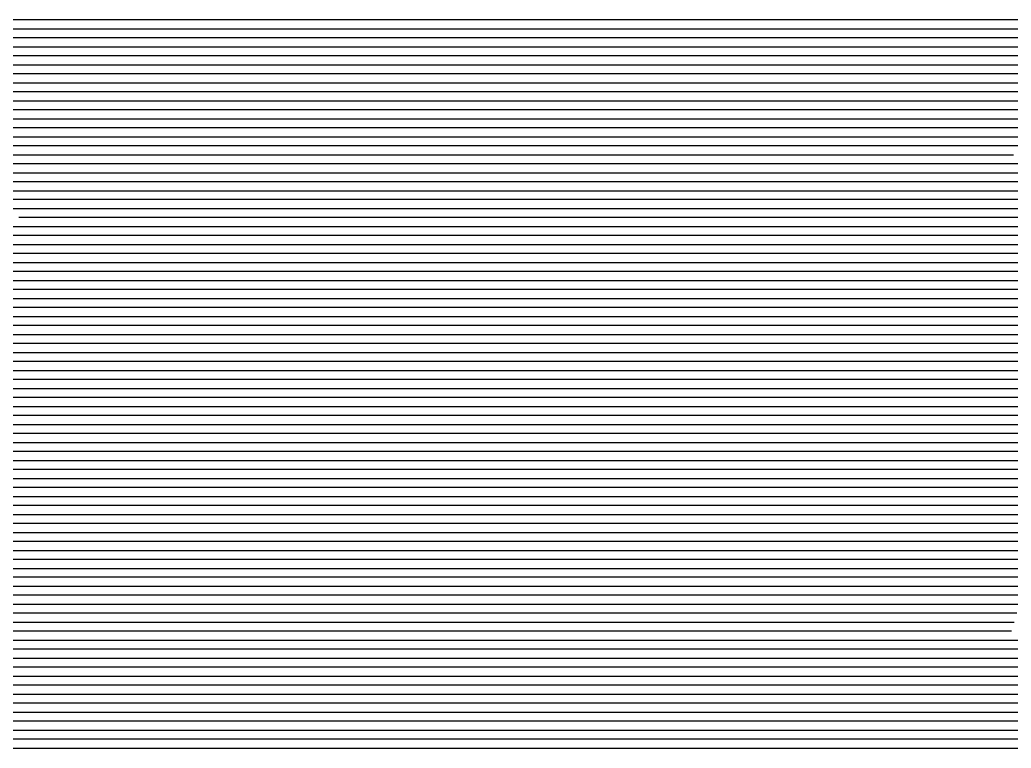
# Model space of a CAD drawing. Header units: metres. Extents: x -7 to 7, y -7 to 7.
# Drawn here: x -3.44 to -2.338, y -5.755 to -4.945 of the extents above; entities that cross this region are included whole.
import ezdxf

# ---------------------------------------------------------------- set-up
doc = ezdxf.new("R2010")
doc.units = ezdxf.units.M

msp = doc.modelspace()

# ---------------------------------------------------------------- linework, layer by layer
for p, q in [((-3.276254, -4.944853, -0.285549), (-3.521548, -4.944853, -0.309662)), ((-3.010427, -4.944853, -0.259674), (-3.276254, -4.944853, -0.285549)), ((-2.73448, -4.944853, -0.232111), (-3.010427, -4.944853, -0.259674)), ((-2.570598, -4.944853, -0.21589), (-2.73448, -4.944853, -0.232111)), ((-2.249513, -4.944853, -0.183336), (-2.570598, -4.944853, -0.21589)), ((-3.526127, -4.954853, -0.309823), (-3.283758, -4.954853, -0.285998)), ((-3.283758, -4.954853, -0.285998), (-3.014346, -4.954853, -0.259773)), ((-3.014346, -4.954853, -0.259773), (-2.740855, -4.954853, -0.232455)), ((-2.740855, -4.954853, -0.232455), (-2.57396, -4.954853, -0.215937)), ((-2.57396, -4.954853, -0.215937), (-2.255252, -4.954853, -0.183624)), ((-3.291262, -4.964853, -0.286446), (-3.530707, -4.964853, -0.309984)), ((-3.018265, -4.964853, -0.259872), (-3.291262, -4.964853, -0.286446)), ((-2.747229, -4.964853, -0.2328), (-3.018265, -4.964853, -0.259872)), ((-2.577322, -4.964853, -0.215983), (-2.747229, -4.964853, -0.2328)), ((-2.260992, -4.964853, -0.183911), (-2.577322, -4.964853, -0.215983)), ((-3.535286, -4.974853, -0.310145), (-3.298766, -4.974853, -0.286894)), ((-3.298766, -4.974853, -0.286894), (-3.022184, -4.974853, -0.259972)), ((-3.022184, -4.974853, -0.259972), (-2.753603, -4.974853, -0.233144)), ((-2.753603, -4.974853, -0.233144), (-2.580684, -4.974853, -0.21603)), ((-2.580684, -4.974853, -0.21603), (-2.266732, -4.974853, -0.184199)), ((-3.30627, -4.984853, -0.287342), (-3.539866, -4.984853, -0.310305)), ((-3.026102, -4.984853, -0.260071), (-3.30627, -4.984853, -0.287342)), ((-2.759978, -4.984853, -0.233489), (-3.026102, -4.984853, -0.260071)), ((-2.584046, -4.984853, -0.216076), (-2.759978, -4.984853, -0.233489)), ((-2.272472, -4.984853, -0.184486), (-2.584046, -4.984853, -0.216076)), ((-3.544446, -4.994853, -0.310466), (-3.313774, -4.994853, -0.287791)), ((-3.313774, -4.994853, -0.287791), (-3.030021, -4.994853, -0.26017)), ((-3.030021, -4.994853, -0.26017), (-2.766352, -4.994853, -0.233833)), ((-2.766352, -4.994853, -0.233833), (-2.587409, -4.994853, -0.216122)), ((-2.587409, -4.994853, -0.216122), (-2.278212, -4.994853, -0.184774)), ((-3.321278, -5.004853, -0.288239), (-3.549025, -5.004853, -0.310627)), ((-3.03394, -5.004853, -0.260269), (-3.321278, -5.004853, -0.288239)), ((-2.772726, -5.004853, -0.234178), (-3.03394, -5.004853, -0.260269)), ((-2.590771, -5.004853, -0.216169), (-2.772726, -5.004853, -0.234178)), ((-2.283951, -5.004853, -0.185061), (-2.590771, -5.004853, -0.216169)), ((-3.336286, -5.024853, -0.289135), (-3.558184, -5.024853, -0.310949)), ((-3.553605, -5.014853, -0.310788), (-3.328782, -5.014853, -0.288687)), ((-3.041777, -5.024853, -0.260468), (-3.336286, -5.024853, -0.289135)), ((-3.328782, -5.014853, -0.288687), (-3.037858, -5.014853, -0.260369)), ((-2.785475, -5.024853, -0.234867), (-3.041777, -5.024853, -0.260468)), ((-3.037858, -5.014853, -0.260369), (-2.779101, -5.014853, -0.234522)), ((-2.597495, -5.024853, -0.216262), (-2.785475, -5.024853, -0.234867)), ((-2.779101, -5.014853, -0.234522), (-2.594133, -5.014853, -0.216215)), ((-2.295431, -5.024853, -0.185636), (-2.597495, -5.024853, -0.216262)), ((-2.594133, -5.014853, -0.216215), (-2.289691, -5.014853, -0.185349)), ((-3.562764, -5.034853, -0.311109), (-3.34379, -5.034853, -0.289584)), ((-3.34379, -5.034853, -0.289584), (-3.045696, -5.034853, -0.260567)), ((-3.045696, -5.034853, -0.260567), (-2.791849, -5.034853, -0.235211)), ((-2.791849, -5.034853, -0.235211), (-2.600857, -5.034853, -0.216308)), ((-2.600857, -5.034853, -0.216308), (-2.301171, -5.034853, -0.185923)), ((-3.351294, -5.044853, -0.290032), (-3.567343, -5.044853, -0.31127)), ((-3.049614, -5.044853, -0.260666), (-3.351294, -5.044853, -0.290032)), ((-2.798223, -5.044853, -0.235556), (-3.049614, -5.044853, -0.260666)), ((-2.60422, -5.044853, -0.216354), (-2.798223, -5.044853, -0.235556)), ((-2.30691, -5.044853, -0.186211), (-2.60422, -5.044853, -0.216354)), ((-3.571923, -5.054853, -0.311431), (-3.358798, -5.054853, -0.29048)), ((-3.358798, -5.054853, -0.29048), (-3.053533, -5.054853, -0.260766)), ((-3.053533, -5.054853, -0.260766), (-2.804598, -5.054853, -0.2359)), ((-2.804598, -5.054853, -0.2359), (-2.607582, -5.054853, -0.216401)), ((-2.607582, -5.054853, -0.216401), (-2.31265, -5.054853, -0.186498)), ((-3.366301, -5.064853, -0.290928), (-3.576503, -5.064853, -0.311592)), ((-3.057452, -5.064853, -0.260865), (-3.366301, -5.064853, -0.290928)), ((-2.810972, -5.064853, -0.236245), (-3.057452, -5.064853, -0.260865)), ((-2.610944, -5.064853, -0.216447), (-2.810972, -5.064853, -0.236245)), ((-2.31839, -5.064853, -0.186786), (-2.610944, -5.064853, -0.216447)), ((-3.581082, -5.074853, -0.311752), (-3.373805, -5.074853, -0.291376)), ((-3.373805, -5.074853, -0.291376), (-3.061371, -5.074853, -0.260964)), ((-3.061371, -5.074853, -0.260964), (-2.817346, -5.074853, -0.236589)), ((-2.817346, -5.074853, -0.236589), (-2.614306, -5.074853, -0.216493)), ((-2.614306, -5.074853, -0.216493), (-2.32413, -5.074853, -0.187073)), ((-3.381309, -5.084853, -0.291825), (-3.585662, -5.084853, -0.311913)), ((-3.065289, -5.084853, -0.261063), (-3.381309, -5.084853, -0.291825)), ((-2.823721, -5.084853, -0.236934), (-3.065289, -5.084853, -0.261063)), ((-2.617668, -5.084853, -0.21654), (-2.823721, -5.084853, -0.236934)), ((-2.329869, -5.084853, -0.187361), (-2.617668, -5.084853, -0.21654)), ((-3.590241, -5.094853, -0.312074), (-3.388813, -5.094853, -0.292273)), ((-3.388813, -5.094853, -0.292273), (-3.069208, -5.094853, -0.261163)), ((-3.069208, -5.094853, -0.261163), (-2.830095, -5.094853, -0.237278)), ((-2.830095, -5.094853, -0.237278), (-2.621031, -5.094853, -0.216586)), ((-2.621031, -5.094853, -0.216586), (-2.335609, -5.094853, -0.187648)), ((-3.396317, -5.104853, -0.292721), (-3.594821, -5.104853, -0.312235)), ((-3.073127, -5.104853, -0.261262), (-3.396317, -5.104853, -0.292721)), ((-2.836469, -5.104853, -0.237623), (-3.073127, -5.104853, -0.261262)), ((-2.624393, -5.104853, -0.216633), (-2.836469, -5.104853, -0.237623)), ((-2.341349, -5.104853, -0.187936), (-2.624393, -5.104853, -0.216633)), ((-2.188416, -5.104853, -0.172544), (-2.341349, -5.104853, -0.187936)), ((-3.411325, -5.124853, -0.293618), (-3.60398, -5.124853, -0.312556)), ((-3.599401, -5.114853, -0.312395), (-3.403821, -5.114853, -0.293169)), ((-3.080964, -5.124853, -0.26146), (-3.411325, -5.124853, -0.293618)), ((-3.403821, -5.114853, -0.293169), (-3.077045, -5.114853, -0.261361)), ((-2.849218, -5.124853, -0.238312), (-3.080964, -5.124853, -0.26146)), ((-3.077045, -5.114853, -0.261361), (-2.842844, -5.114853, -0.237968)), ((-2.631117, -5.124853, -0.216725), (-2.849218, -5.124853, -0.238312)), ((-2.842844, -5.114853, -0.237968), (-2.627755, -5.114853, -0.216679)), ((-2.352828, -5.124853, -0.188511), (-2.631117, -5.124853, -0.216725)), ((-2.627755, -5.114853, -0.216679), (-2.347089, -5.114853, -0.188223)), ((-2.194156, -5.124853, -0.172542), (-2.352828, -5.124853, -0.188511)), ((-2.347089, -5.114853, -0.188223), (-2.191286, -5.114853, -0.172543)), ((-3.60856, -5.134853, -0.312717), (-3.418829, -5.134853, -0.294066)), ((-3.418829, -5.134853, -0.294066), (-3.084883, -5.134853, -0.26156)), ((-3.084883, -5.134853, -0.26156), (-2.855592, -5.134853, -0.238657)), ((-2.855592, -5.134853, -0.238657), (-2.634479, -5.134853, -0.216772)), ((-2.634479, -5.134853, -0.216772), (-2.358568, -5.134853, -0.188798)), ((-2.358568, -5.134853, -0.188798), (-2.197026, -5.134853, -0.17254)), ((-3.426333, -5.144853, -0.294514), (-3.613139, -5.144853, -0.312878)), ((-3.088801, -5.144853, -0.261659), (-3.426333, -5.144853, -0.294514)), ((-2.861967, -5.144853, -0.239001), (-3.088801, -5.144853, -0.261659)), ((-2.637842, -5.144853, -0.216818), (-2.861967, -5.144853, -0.239001)), ((-2.364308, -5.144853, -0.189085), (-2.637842, -5.144853, -0.216818)), ((-2.199896, -5.144853, -0.172539), (-2.364308, -5.144853, -0.189085)), ((-3.617719, -5.154853, -0.313038), (-3.433837, -5.154853, -0.294962)), ((-3.433837, -5.154853, -0.294962), (-3.09272, -5.154853, -0.261758)), ((-3.09272, -5.154853, -0.261758), (-2.868341, -5.154853, -0.239346)), ((-2.868341, -5.154853, -0.239346), (-2.641204, -5.154853, -0.216865)), ((-2.641204, -5.154853, -0.216865), (-2.370048, -5.154853, -0.189373)), ((-2.370048, -5.154853, -0.189373), (-2.202766, -5.154853, -0.172537)), ((-3.096639, -5.164853, -0.261857), (-3.441341, -5.164853, -0.29541)), ((-2.874715, -5.164853, -0.23969), (-3.096639, -5.164853, -0.261857)), ((-2.644566, -5.164853, -0.216911), (-2.874715, -5.164853, -0.23969)), ((-2.375787, -5.164853, -0.18966), (-2.644566, -5.164853, -0.216911)), ((-2.205637, -5.164853, -0.172536), (-2.375787, -5.164853, -0.18966)), ((-3.448845, -5.174853, -0.295859), (-3.100558, -5.174853, -0.261956)), ((-3.100558, -5.174853, -0.261956), (-2.881089, -5.174853, -0.240035)), ((-2.881089, -5.174853, -0.240035), (-2.647928, -5.174853, -0.216957)), ((-2.647928, -5.174853, -0.216957), (-2.381527, -5.174853, -0.189948)), ((-2.381527, -5.174853, -0.189948), (-2.208507, -5.174853, -0.172535)), ((-3.104476, -5.184853, -0.262056), (-3.456349, -5.184853, -0.296307)), ((-2.887464, -5.184853, -0.240379), (-3.104476, -5.184853, -0.262056)), ((-2.65129, -5.184853, -0.217004), (-2.887464, -5.184853, -0.240379)), ((-2.387267, -5.184853, -0.190235), (-2.65129, -5.184853, -0.217004)), ((-2.211377, -5.184853, -0.172533), (-2.387267, -5.184853, -0.190235)), ((-3.463853, -5.194853, -0.296755), (-3.108395, -5.194853, -0.262155)), ((-3.108395, -5.194853, -0.262155), (-2.893838, -5.194853, -0.240724)), ((-2.893838, -5.194853, -0.240724), (-2.654653, -5.194853, -0.21705)), ((-2.654653, -5.194853, -0.21705), (-2.393007, -5.194853, -0.190523)), ((-2.393007, -5.194853, -0.190523), (-2.214247, -5.194853, -0.172532)), ((-3.112314, -5.204853, -0.262254), (-3.471357, -5.204853, -0.297203)), ((-2.900212, -5.204853, -0.241068), (-3.112314, -5.204853, -0.262254)), ((-2.658015, -5.204853, -0.217097), (-2.900212, -5.204853, -0.241068)), ((-2.398746, -5.204853, -0.19081), (-2.658015, -5.204853, -0.217097)), ((-2.217117, -5.204853, -0.172531), (-2.398746, -5.204853, -0.19081)), ((-3.478861, -5.214853, -0.297652), (-3.116232, -5.214853, -0.262353)), ((-3.116232, -5.214853, -0.262353), (-2.906587, -5.214853, -0.241413)), ((-2.906587, -5.214853, -0.241413), (-2.661377, -5.214853, -0.217143)), ((-2.661377, -5.214853, -0.217143), (-2.404486, -5.214853, -0.191098)), ((-2.404486, -5.214853, -0.191098), (-2.219987, -5.214853, -0.172529)), ((-3.493869, -5.234853, -0.298548), (-3.12407, -5.234853, -0.262552)), ((-3.120151, -5.224853, -0.262453), (-3.486365, -5.224853, -0.2981)), ((-3.12407, -5.234853, -0.262552), (-2.919335, -5.234853, -0.242102)), ((-2.912961, -5.224853, -0.241757), (-3.120151, -5.224853, -0.262453)), ((-2.919335, -5.234853, -0.242102), (-2.668101, -5.234853, -0.217236)), ((-2.664739, -5.224853, -0.217189), (-2.912961, -5.224853, -0.241757)), ((-2.668101, -5.234853, -0.217236), (-2.415966, -5.234853, -0.191672)), ((-2.410226, -5.224853, -0.191385), (-2.664739, -5.224853, -0.217189)), ((-2.415966, -5.234853, -0.191672), (-2.225727, -5.234853, -0.172527)), ((-2.222857, -5.224853, -0.172528), (-2.410226, -5.224853, -0.191385)), ((-3.127988, -5.244853, -0.262651), (-3.501373, -5.244853, -0.298996)), ((-2.92571, -5.244853, -0.242446), (-3.127988, -5.244853, -0.262651)), ((-2.671464, -5.244853, -0.217282), (-2.92571, -5.244853, -0.242446)), ((-2.421705, -5.244853, -0.19196), (-2.671464, -5.244853, -0.217282)), ((-2.228597, -5.244853, -0.172525), (-2.421705, -5.244853, -0.19196)), ((-3.508876, -5.254853, -0.299444), (-3.131907, -5.254853, -0.26275)), ((-3.131907, -5.254853, -0.26275), (-2.932084, -5.254853, -0.242791)), ((-2.932084, -5.254853, -0.242791), (-2.674826, -5.254853, -0.217329)), ((-2.674826, -5.254853, -0.217329), (-2.427445, -5.254853, -0.192247)), ((-2.427445, -5.254853, -0.192247), (-2.231467, -5.254853, -0.172524)), ((-3.135826, -5.264853, -0.26285), (-3.51638, -5.264853, -0.299893)), ((-2.938458, -5.264853, -0.243135), (-3.135826, -5.264853, -0.26285)), ((-2.678188, -5.264853, -0.217375), (-2.938458, -5.264853, -0.243135)), ((-2.433185, -5.264853, -0.192535), (-2.678188, -5.264853, -0.217375)), ((-2.234338, -5.264853, -0.172523), (-2.433185, -5.264853, -0.192535)), ((-3.523884, -5.274853, -0.300341), (-3.139745, -5.274853, -0.262949)), ((-3.139745, -5.274853, -0.262949), (-2.944832, -5.274853, -0.24348)), ((-2.944832, -5.274853, -0.24348), (-2.68155, -5.274853, -0.217421)), ((-2.68155, -5.274853, -0.217421), (-2.438925, -5.274853, -0.192822)), ((-2.438925, -5.274853, -0.192822), (-2.237208, -5.274853, -0.172521)), ((-3.143663, -5.284853, -0.263048), (-3.531388, -5.284853, -0.300789)), ((-2.951207, -5.284853, -0.243824), (-3.143663, -5.284853, -0.263048)), ((-2.684912, -5.284853, -0.217468), (-2.951207, -5.284853, -0.243824)), ((-2.444665, -5.284853, -0.19311), (-2.684912, -5.284853, -0.217468)), ((-2.240078, -5.284853, -0.17252), (-2.444665, -5.284853, -0.19311)), ((-3.538892, -5.294853, -0.301237), (-3.147582, -5.294853, -0.263147)), ((-3.147582, -5.294853, -0.263147), (-2.957581, -5.294853, -0.244169)), ((-2.957581, -5.294853, -0.244169), (-2.688275, -5.294853, -0.217514)), ((-2.688275, -5.294853, -0.217514), (-2.450404, -5.294853, -0.193397)), ((-2.450404, -5.294853, -0.193397), (-2.242948, -5.294853, -0.172518)), ((-3.151501, -5.304853, -0.263247), (-3.546396, -5.304853, -0.301686)), ((-2.963955, -5.304853, -0.244513), (-3.151501, -5.304853, -0.263247)), ((-2.691637, -5.304853, -0.217561), (-2.963955, -5.304853, -0.244513)), ((-2.456144, -5.304853, -0.193685), (-2.691637, -5.304853, -0.217561)), ((-2.245818, -5.304853, -0.172517), (-2.456144, -5.304853, -0.193685)), ((-3.5539, -5.314853, -0.302134), (-3.155419, -5.314853, -0.263346)), ((-3.155419, -5.314853, -0.263346), (-2.97033, -5.314853, -0.244858)), ((-2.97033, -5.314853, -0.244858), (-2.694999, -5.314853, -0.217607)), ((-2.694999, -5.314853, -0.217607), (-2.461884, -5.314853, -0.193972)), ((-2.461884, -5.314853, -0.193972), (-2.248688, -5.314853, -0.172516)), ((-3.159338, -5.324853, -0.263445), (-3.561404, -5.324853, -0.302582)), ((-2.976704, -5.324853, -0.245202), (-3.159338, -5.324853, -0.263445)), ((-2.698361, -5.324853, -0.217653), (-2.976704, -5.324853, -0.245202)), ((-2.467624, -5.324853, -0.19426), (-2.698361, -5.324853, -0.217653)), ((-2.251558, -5.324853, -0.172514), (-2.467624, -5.324853, -0.19426)), ((-3.167175, -5.344853, -0.263644), (-3.576412, -5.344853, -0.303479)), ((-3.568908, -5.334853, -0.30303), (-3.163257, -5.334853, -0.263544)), ((-2.989453, -5.344853, -0.245891), (-3.167175, -5.344853, -0.263644)), ((-3.163257, -5.334853, -0.263544), (-2.983078, -5.334853, -0.245547)), ((-2.705086, -5.344853, -0.217746), (-2.989453, -5.344853, -0.245891)), ((-2.983078, -5.334853, -0.245547), (-2.701723, -5.334853, -0.2177)), ((-2.479103, -5.344853, -0.194834), (-2.705086, -5.344853, -0.217746)), ((-2.701723, -5.334853, -0.2177), (-2.473363, -5.334853, -0.194547)), ((-2.257298, -5.344853, -0.172512), (-2.479103, -5.344853, -0.194834)), ((-2.473363, -5.334853, -0.194547), (-2.254428, -5.334853, -0.172513)), ((-3.583916, -5.354853, -0.303927), (-3.171094, -5.354853, -0.263743)), ((-3.171094, -5.354853, -0.263743), (-2.995827, -5.354853, -0.246236)), ((-2.995827, -5.354853, -0.246236), (-2.708448, -5.354853, -0.217793)), ((-2.708448, -5.354853, -0.217793), (-2.484843, -5.354853, -0.195122)), ((-2.484843, -5.354853, -0.195122), (-2.260168, -5.354853, -0.17251)), ((-3.175013, -5.364853, -0.263842), (-3.59142, -5.364853, -0.304375)), ((-3.002201, -5.364853, -0.246581), (-3.175013, -5.364853, -0.263842)), ((-2.71181, -5.364853, -0.217839), (-3.002201, -5.364853, -0.246581)), ((-2.490583, -5.364853, -0.195409), (-2.71181, -5.364853, -0.217839)), ((-2.263039, -5.364853, -0.172509), (-2.490583, -5.364853, -0.195409)), ((-3.598924, -5.374853, -0.304823), (-3.178932, -5.374853, -0.263941)), ((-3.178932, -5.374853, -0.263941), (-3.008576, -5.374853, -0.246925)), ((-3.008576, -5.374853, -0.246925), (-2.715172, -5.374853, -0.217885)), ((-2.715172, -5.374853, -0.217885), (-2.496322, -5.374853, -0.195697)), ((-2.496322, -5.374853, -0.195697), (-2.265909, -5.374853, -0.172508)), ((-3.18285, -5.384853, -0.26404), (-3.606428, -5.384853, -0.305271)), ((-3.01495, -5.384853, -0.24727), (-3.18285, -5.384853, -0.26404)), ((-2.718534, -5.384853, -0.217932), (-3.01495, -5.384853, -0.24727)), ((-2.502062, -5.384853, -0.195984), (-2.718534, -5.384853, -0.217932)), ((-2.268779, -5.384853, -0.172506), (-2.502062, -5.384853, -0.195984)), ((-3.613932, -5.394853, -0.30572), (-3.186769, -5.394853, -0.26414)), ((-3.186769, -5.394853, -0.26414), (-3.021324, -5.394853, -0.247614)), ((-3.021324, -5.394853, -0.247614), (-2.721897, -5.394853, -0.217978)), ((-2.721897, -5.394853, -0.217978), (-2.507802, -5.394853, -0.196272)), ((-2.507802, -5.394853, -0.196272), (-2.271649, -5.394853, -0.172505)), ((-3.190688, -5.404853, -0.264239), (-3.621436, -5.404853, -0.306168)), ((-3.027698, -5.404853, -0.247959), (-3.190688, -5.404853, -0.264239)), ((-2.725259, -5.404853, -0.218025), (-3.027698, -5.404853, -0.247959)), ((-2.513542, -5.404853, -0.196559), (-2.725259, -5.404853, -0.218025)), ((-2.274519, -5.404853, -0.172504), (-2.513542, -5.404853, -0.196559)), ((-3.62894, -5.414853, -0.306616), (-3.194606, -5.414853, -0.264338)), ((-3.194606, -5.414853, -0.264338), (-3.034073, -5.414853, -0.248303)), ((-3.034073, -5.414853, -0.248303), (-2.728621, -5.414853, -0.218071)), ((-2.728621, -5.414853, -0.218071), (-2.519281, -5.414853, -0.196847)), ((-2.519281, -5.414853, -0.196847), (-2.277389, -5.414853, -0.172502)), ((-3.198525, -5.424853, -0.264437), (-3.636444, -5.424853, -0.307064)), ((-3.040447, -5.424853, -0.248648), (-3.198525, -5.424853, -0.264437)), ((-2.731983, -5.424853, -0.218117), (-3.040447, -5.424853, -0.248648)), ((-2.525021, -5.424853, -0.197134), (-2.731983, -5.424853, -0.218117)), ((-2.280259, -5.424853, -0.172501), (-2.525021, -5.424853, -0.197134)), ((-3.643947, -5.434853, -0.307513), (-3.202444, -5.434853, -0.264537)), ((-3.202444, -5.434853, -0.264537), (-3.046821, -5.434853, -0.248992)), ((-3.046821, -5.434853, -0.248992), (-2.735345, -5.434853, -0.218164)), ((-2.735345, -5.434853, -0.218164), (-2.530761, -5.434853, -0.197421)), ((-2.530761, -5.434853, -0.197421), (-2.283129, -5.434853, -0.172499)), ((-3.658955, -5.454853, -0.308409), (-3.210281, -5.454853, -0.264735)), ((-3.206362, -5.444853, -0.264636), (-3.651451, -5.444853, -0.307961)), ((-3.210281, -5.454853, -0.264735), (-3.05957, -5.454853, -0.249681)), ((-3.053196, -5.444853, -0.249337), (-3.206362, -5.444853, -0.264636)), ((-3.05957, -5.454853, -0.249681), (-2.74207, -5.454853, -0.218257)), ((-2.738708, -5.444853, -0.21821), (-3.053196, -5.444853, -0.249337)), ((-2.74207, -5.454853, -0.218257), (-2.54224, -5.454853, -0.197996)), ((-2.536501, -5.444853, -0.197709), (-2.738708, -5.444853, -0.21821)), ((-2.54224, -5.454853, -0.197996), (-2.288869, -5.454853, -0.172497)), ((-2.285999, -5.444853, -0.172498), (-2.536501, -5.444853, -0.197709)), ((-3.2142, -5.464853, -0.264834), (-3.666459, -5.464853, -0.308857)), ((-3.065944, -5.464853, -0.250026), (-3.2142, -5.464853, -0.264834)), ((-2.745432, -5.464853, -0.218303), (-3.065944, -5.464853, -0.250026)), ((-2.54798, -5.464853, -0.198284), (-2.745432, -5.464853, -0.218303)), ((-2.29174, -5.464853, -0.172495), (-2.54798, -5.464853, -0.198284)), ((-3.673963, -5.474853, -0.309305), (-3.218119, -5.474853, -0.264934)), ((-3.218119, -5.474853, -0.264934), (-3.072319, -5.474853, -0.25037)), ((-3.072319, -5.474853, -0.25037), (-2.748794, -5.474853, -0.218349)), ((-2.748794, -5.474853, -0.218349), (-2.55372, -5.474853, -0.198571)), ((-2.55372, -5.474853, -0.198571), (-2.29461, -5.474853, -0.172494)), ((-3.222037, -5.484853, -0.265033), (-3.681467, -5.484853, -0.309754)), ((-3.078693, -5.484853, -0.250715), (-3.222037, -5.484853, -0.265033)), ((-2.752156, -5.484853, -0.218396), (-3.078693, -5.484853, -0.250715)), ((-2.55946, -5.484853, -0.198859), (-2.752156, -5.484853, -0.218396)), ((-2.29748, -5.484853, -0.172493), (-2.55946, -5.484853, -0.198859)), ((-3.688971, -5.494853, -0.310202), (-3.225956, -5.494853, -0.265132)), ((-3.225956, -5.494853, -0.265132), (-3.085067, -5.494853, -0.251059)), ((-3.085067, -5.494853, -0.251059), (-2.755519, -5.494853, -0.218442)), ((-2.755519, -5.494853, -0.218442), (-2.565199, -5.494853, -0.199146)), ((-2.565199, -5.494853, -0.199146), (-2.30035, -5.494853, -0.172491)), ((-3.229875, -5.504853, -0.265231), (-3.696475, -5.504853, -0.31065)), ((-3.091442, -5.504853, -0.251404), (-3.229875, -5.504853, -0.265231)), ((-2.758881, -5.504853, -0.218489), (-3.091442, -5.504853, -0.251404)), ((-2.570939, -5.504853, -0.199434), (-2.758881, -5.504853, -0.218489)), ((-2.30322, -5.504853, -0.17249), (-2.570939, -5.504853, -0.199434)), ((-3.703979, -5.514853, -0.311098), (-3.233793, -5.514853, -0.265331)), ((-3.233793, -5.514853, -0.265331), (-3.097816, -5.514853, -0.251748)), ((-3.097816, -5.514853, -0.251748), (-2.762243, -5.514853, -0.218535)), ((-2.762243, -5.514853, -0.218535), (-2.576679, -5.514853, -0.199721)), ((-2.576679, -5.514853, -0.199721), (-2.30609, -5.514853, -0.172489)), ((-3.237712, -5.524853, -0.26543), (-3.711483, -5.524853, -0.311547)), ((-3.10419, -5.524853, -0.252093), (-3.237712, -5.524853, -0.26543)), ((-2.765605, -5.524853, -0.218581), (-3.10419, -5.524853, -0.252093)), ((-2.582419, -5.524853, -0.200009), (-2.765605, -5.524853, -0.218581)), ((-2.30896, -5.524853, -0.172487), (-2.582419, -5.524853, -0.200009)), ((-3.718987, -5.534853, -0.311995), (-3.241631, -5.534853, -0.265529)), ((-3.241631, -5.534853, -0.265529), (-3.110564, -5.534853, -0.252437)), ((-3.110564, -5.534853, -0.252437), (-2.768967, -5.534853, -0.218628)), ((-2.768967, -5.534853, -0.218628), (-2.588159, -5.534853, -0.200296)), ((-2.588159, -5.534853, -0.200296), (-2.31183, -5.534853, -0.172486)), ((-3.733995, -5.554853, -0.312891), (-3.249468, -5.554853, -0.265728)), ((-3.245549, -5.544853, -0.265628), (-3.726491, -5.544853, -0.312443)), ((-3.249468, -5.554853, -0.265728), (-3.123313, -5.554853, -0.253126)), ((-3.116939, -5.544853, -0.252782), (-3.245549, -5.544853, -0.265628)), ((-3.123313, -5.554853, -0.253126), (-2.775692, -5.554853, -0.218721)), ((-2.77233, -5.544853, -0.218674), (-3.116939, -5.544853, -0.252782)), ((-2.775692, -5.554853, -0.218721), (-2.599638, -5.554853, -0.200871)), ((-2.593898, -5.544853, -0.200583), (-2.77233, -5.544853, -0.218674)), ((-2.599638, -5.554853, -0.200871), (-2.31757, -5.554853, -0.172483)), ((-2.3147, -5.544853, -0.172485), (-2.593898, -5.544853, -0.200583)), ((-3.253387, -5.564853, -0.265827), (-3.741499, -5.564853, -0.313339)), ((-3.129687, -5.564853, -0.253471), (-3.253387, -5.564853, -0.265827)), ((-2.779054, -5.564853, -0.218767), (-3.129687, -5.564853, -0.253471)), ((-2.605378, -5.564853, -0.201158), (-2.779054, -5.564853, -0.218767)), ((-2.320441, -5.564853, -0.172482), (-2.605378, -5.564853, -0.201158)), ((-3.749003, -5.574853, -0.313788), (-3.257305, -5.574853, -0.265926)), ((-3.257305, -5.574853, -0.265926), (-3.136062, -5.574853, -0.253815)), ((-3.136062, -5.574853, -0.253815), (-2.782416, -5.574853, -0.218813)), ((-2.782416, -5.574853, -0.218813), (-2.611118, -5.574853, -0.201446)), ((-2.611118, -5.574853, -0.201446), (-2.323311, -5.574853, -0.17248)), ((-3.261224, -5.584853, -0.266025), (-3.756507, -5.584853, -0.314236)), ((-3.142436, -5.584853, -0.25416), (-3.261224, -5.584853, -0.266025)), ((-2.785778, -5.584853, -0.21886), (-3.142436, -5.584853, -0.25416)), ((-2.616857, -5.584853, -0.201733), (-2.785778, -5.584853, -0.21886)), ((-2.326181, -5.584853, -0.172479), (-2.616857, -5.584853, -0.201733)), ((-3.764011, -5.594853, -0.314684), (-3.265143, -5.594853, -0.266125)), ((-3.265143, -5.594853, -0.266125), (-3.14881, -5.594853, -0.254504)), ((-3.14881, -5.594853, -0.254504), (-2.789141, -5.594853, -0.218906)), ((-2.789141, -5.594853, -0.218906), (-2.622597, -5.594853, -0.202021)), ((-2.622597, -5.594853, -0.202021), (-2.329051, -5.594853, -0.172478)), ((-3.269062, -5.604853, -0.266224), (-3.771515, -5.604853, -0.315132)), ((-3.155185, -5.604853, -0.254849), (-3.269062, -5.604853, -0.266224)), ((-2.792503, -5.604853, -0.218952), (-3.155185, -5.604853, -0.254849)), ((-2.628337, -5.604853, -0.202308), (-2.792503, -5.604853, -0.218952)), ((-2.331921, -5.604853, -0.172476), (-2.628337, -5.604853, -0.202308)), ((-3.779019, -5.614853, -0.315581), (-3.27298, -5.614853, -0.266323)), ((-3.27298, -5.614853, -0.266323), (-3.161559, -5.614853, -0.255194)), ((-3.161559, -5.614853, -0.255194), (-2.795865, -5.614853, -0.218999)), ((-2.795865, -5.614853, -0.218999), (-2.634077, -5.614853, -0.202596)), ((-2.634077, -5.614853, -0.202596), (-2.334791, -5.614853, -0.172475)), ((-3.276899, -5.624853, -0.266422), (-3.786522, -5.624853, -0.316029)), ((-3.167933, -5.624853, -0.255538), (-3.276899, -5.624853, -0.266422)), ((-2.799227, -5.624853, -0.219045), (-3.167933, -5.624853, -0.255538)), ((-2.639816, -5.624853, -0.202883), (-2.799227, -5.624853, -0.219045)), ((-2.337661, -5.624853, -0.172474), (-2.639816, -5.624853, -0.202883)), ((-3.794026, -5.634853, -0.316477), (-3.280818, -5.634853, -0.266521)), ((-3.280818, -5.634853, -0.266521), (-3.174307, -5.634853, -0.255883)), ((-3.174307, -5.634853, -0.255883), (-2.802589, -5.634853, -0.219092)), ((-2.802589, -5.634853, -0.219092), (-2.645556, -5.634853, -0.20317)), ((-2.645556, -5.634853, -0.20317), (-2.340531, -5.634853, -0.172472)), ((-2.340531, -5.634853, -0.172472), (-2.139946, -5.634853, -0.151817)), ((-3.284736, -5.644853, -0.266621), (-3.80153, -5.644853, -0.316925)), ((-3.180682, -5.644853, -0.256227), (-3.284736, -5.644853, -0.266621)), ((-2.805952, -5.644853, -0.219138), (-3.180682, -5.644853, -0.256227)), ((-2.651296, -5.644853, -0.203458), (-2.805952, -5.644853, -0.219138)), ((-2.343401, -5.644853, -0.172471), (-2.651296, -5.644853, -0.203458)), ((-2.145156, -5.644853, -0.152057), (-2.343401, -5.644853, -0.172471)), ((-3.292574, -5.664853, -0.266819), (-3.816538, -5.664853, -0.317822)), ((-3.809034, -5.654853, -0.317374), (-3.288655, -5.654853, -0.26672)), ((-3.19343, -5.664853, -0.256916), (-3.292574, -5.664853, -0.266819)), ((-3.288655, -5.654853, -0.26672), (-3.187056, -5.654853, -0.256572)), ((-2.812676, -5.664853, -0.219231), (-3.19343, -5.664853, -0.256916)), ((-3.187056, -5.654853, -0.256572), (-2.809314, -5.654853, -0.219184)), ((-2.662775, -5.664853, -0.204033), (-2.812676, -5.664853, -0.219231)), ((-2.809314, -5.654853, -0.219184), (-2.657036, -5.654853, -0.203745)), ((-2.349142, -5.664853, -0.172468), (-2.662775, -5.664853, -0.204033)), ((-2.657036, -5.654853, -0.203745), (-2.346271, -5.654853, -0.17247)), ((-2.155578, -5.664853, -0.152536), (-2.349142, -5.664853, -0.172468)), ((-2.346271, -5.654853, -0.17247), (-2.150367, -5.654853, -0.152297)), ((-3.824042, -5.674853, -0.31827), (-3.296492, -5.674853, -0.266918)), ((-3.296492, -5.674853, -0.266918), (-3.199805, -5.674853, -0.257261)), ((-3.199805, -5.674853, -0.257261), (-2.816038, -5.674853, -0.219277)), ((-2.816038, -5.674853, -0.219277), (-2.668515, -5.674853, -0.20432)), ((-2.668515, -5.674853, -0.20432), (-2.352012, -5.674853, -0.172467)), ((-2.352012, -5.674853, -0.172467), (-2.160788, -5.674853, -0.152776)), ((-3.300411, -5.684853, -0.267018), (-3.831546, -5.684853, -0.318718)), ((-3.206179, -5.684853, -0.257605), (-3.300411, -5.684853, -0.267018)), ((-2.8194, -5.684853, -0.219324), (-3.206179, -5.684853, -0.257605)), ((-2.674255, -5.684853, -0.204608), (-2.8194, -5.684853, -0.219324)), ((-2.354882, -5.684853, -0.172466), (-2.674255, -5.684853, -0.204608)), ((-2.165999, -5.684853, -0.153016), (-2.354882, -5.684853, -0.172466)), ((-3.83905, -5.694853, -0.319166), (-3.30433, -5.694853, -0.267117)), ((-3.30433, -5.694853, -0.267117), (-3.212553, -5.694853, -0.25795)), ((-3.212553, -5.694853, -0.25795), (-2.822763, -5.694853, -0.21937)), ((-2.822763, -5.694853, -0.21937), (-2.679995, -5.694853, -0.204895)), ((-2.679995, -5.694853, -0.204895), (-2.357752, -5.694853, -0.172464)), ((-2.357752, -5.694853, -0.172464), (-2.17121, -5.694853, -0.153255)), ((-3.308249, -5.704853, -0.267216), (-3.846554, -5.704853, -0.319615)), ((-3.218928, -5.704853, -0.258294), (-3.308249, -5.704853, -0.267216)), ((-2.826125, -5.704853, -0.219416), (-3.218928, -5.704853, -0.258294)), ((-2.685734, -5.704853, -0.205183), (-2.826125, -5.704853, -0.219416)), ((-2.360622, -5.704853, -0.172463), (-2.685734, -5.704853, -0.205183)), ((-2.17642, -5.704853, -0.153495), (-2.360622, -5.704853, -0.172463)), ((-3.854058, -5.714853, -0.320063), (-3.312167, -5.714853, -0.267315)), ((-3.312167, -5.714853, -0.267315), (-3.225302, -5.714853, -0.258639)), ((-3.225302, -5.714853, -0.258639), (-2.829487, -5.714853, -0.219463)), ((-2.829487, -5.714853, -0.219463), (-2.691474, -5.714853, -0.20547)), ((-2.691474, -5.714853, -0.20547), (-2.363492, -5.714853, -0.172461)), ((-2.363492, -5.714853, -0.172461), (-2.181631, -5.714853, -0.153735)), ((-3.316086, -5.724853, -0.267415), (-3.861562, -5.724853, -0.320511)), ((-3.231676, -5.724853, -0.258983), (-3.316086, -5.724853, -0.267415)), ((-2.832849, -5.724853, -0.219509), (-3.231676, -5.724853, -0.258983)), ((-2.697214, -5.724853, -0.205758), (-2.832849, -5.724853, -0.219509)), ((-2.366362, -5.724853, -0.17246), (-2.697214, -5.724853, -0.205758)), ((-2.186842, -5.724853, -0.153974), (-2.366362, -5.724853, -0.17246)), ((-3.869066, -5.734853, -0.320959), (-3.320005, -5.734853, -0.267514)), ((-3.320005, -5.734853, -0.267514), (-3.238051, -5.734853, -0.259328)), ((-3.238051, -5.734853, -0.259328), (-2.836211, -5.734853, -0.219556)), ((-2.836211, -5.734853, -0.219556), (-2.702954, -5.734853, -0.206045)), ((-2.702954, -5.734853, -0.206045), (-2.369232, -5.734853, -0.172459)), ((-2.369232, -5.734853, -0.172459), (-2.192052, -5.734853, -0.154214)), ((-3.323923, -5.744853, -0.267613), (-3.87657, -5.744853, -0.321408)), ((-3.244425, -5.744853, -0.259672), (-3.323923, -5.744853, -0.267613)), ((-2.839574, -5.744853, -0.219602), (-3.244425, -5.744853, -0.259672)), ((-2.708693, -5.744853, -0.206332), (-2.839574, -5.744853, -0.219602)), ((-2.372102, -5.744853, -0.172457), (-2.708693, -5.744853, -0.206332)), ((-2.197263, -5.744853, -0.154454), (-2.372102, -5.744853, -0.172457)), ((-3.884074, -5.754853, -0.321856), (-3.327842, -5.754853, -0.267712)), ((-3.327842, -5.754853, -0.267712), (-3.250799, -5.754853, -0.260017)), ((-3.250799, -5.754853, -0.260017), (-2.842936, -5.754853, -0.219648)), ((-2.842936, -5.754853, -0.219648), (-2.714433, -5.754853, -0.20662)), ((-2.714433, -5.754853, -0.20662), (-2.374972, -5.754853, -0.172456)), ((-2.374972, -5.754853, -0.172456), (-2.202474, -5.754853, -0.154693))]:
    msp.add_line(p, q)

doc.saveas('drawing.dxf')
